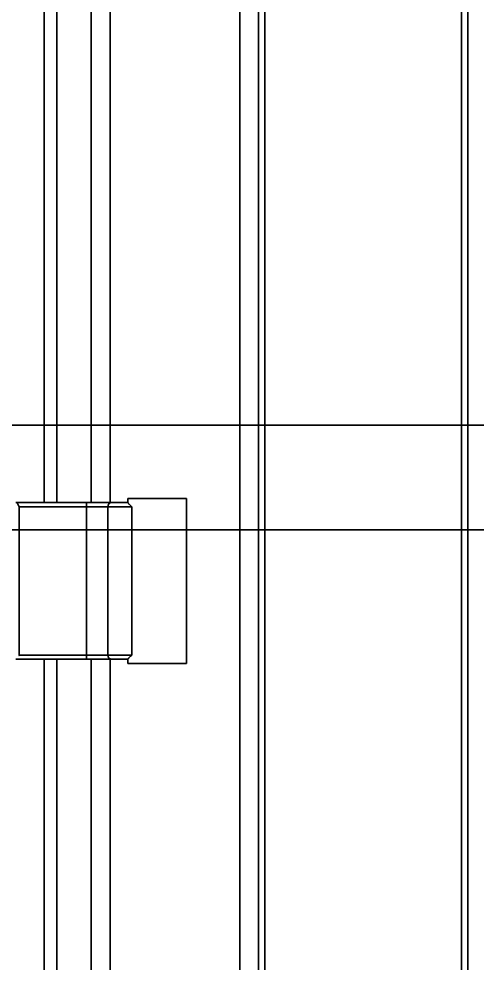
# Model space of a CAD drawing. Header units: millimetres. Extents: x 32496 to 166256, y 3504 to 23939.
# Drawn here: x 70442.4 to 70661.5, y 13026.7 to 13478.7 of the extents above; entities that cross this region are included whole.
import ezdxf

# ---------------------------------------------------------------- set-up
doc = ezdxf.new("R2010")
doc.units = ezdxf.units.MM
doc.layers.get('0').update_dxf_attribs({"lineweight": 35})

# ---------------------------------------------------------------- blocks, each defined once
blk = doc.blocks.new('DRGTJHYTHRTTR')
at = {"color": 7, "linetype": 'Continuous'}
for p, q in [((60371.04, -49682.69), (46149.04, -49682.69)), ((53199.04, -49732.69), (51844.04, -49732.69))]:
    blk.add_line(p, q, dxfattribs=at)
blk = doc.blocks.new('8-1250')
at = {"linetype": 'Continuous'}
for p, q in [((-2498.13, -34671.29), (-2498.13, -32152.29)), ((-2489.13, -32152.29), (-2489.13, -34671.29)), ((-2486.13, -32152.29), (-2486.13, -34671.29)), ((-2392.13, -32152.29), (-2392.13, -34671.29)), ((-2389.13, -32152.29), (-2389.13, -34671.29)), ((-2591.63, -33099.29), (-2591.63, -33724.29)), ((-2585.63, -33724.29), (-2585.63, -33099.29)), ((-2569.13, -33724.29), (-2569.13, -33099.29)), ((-2560.13, -33724.29), (-2560.13, -33099.29)), ((-2551.63, -33724.29), (-2551.63, -33722.29)), ((-2551.63, -33722.29), (-2523.63, -33722.29)), ((-2523.63, -33801.29), (-2523.63, -33722.29)), ((-2605.13, -33724.29), (-2551.63, -33724.29)), ((-2603.63, -33726.29), (-2603.63, -33797.29)), ((-2603.63, -33726.29), (-2549.66, -33726.29)), ((-2571.45, -33724.29), (-2571.45, -33799.29)), ((-2561.14, -33797.29), (-2561.14, -33726.29)), ((-2549.66, -33726.29), (-2549.66, -33797.29)), ((-2605.13, -33799.29), (-2551.63, -33799.29)), ((-2549.66, -33797.29), (-2603.63, -33797.29)), ((-2591.63, -33799.29), (-2591.63, -34424.29)), ((-2585.63, -34424.29), (-2585.63, -33799.29)), ((-2569.13, -34424.29), (-2569.13, -33799.29)), ((-2560.13, -34424.29), (-2560.13, -33799.29)), ((-2551.63, -33799.29), (-2551.63, -33801.29)), ((-2523.63, -33801.29), (-2551.63, -33801.29))]:
    blk.add_line(p, q, dxfattribs=at)
for centre, start_param, end_param in [((-2611.77, -33726.29), 0, 0.141711), ((-2611.77, -33797.29), -0.141711, 0)]:
    blk.add_ellipse(centre, major_axis=(8.15, 0), ratio=0.245536, start_param=start_param, end_param=end_param, dxfattribs=at)
for points, knots in [([(-2604.98, -33724.29), (-2604.91, -33724.29), (-2604.77, -33724.3), (-2604.58, -33724.4), (-2604.44, -33724.56), (-2604.25, -33724.88), (-2604.03, -33725.38), (-2603.83, -33725.79), (-2603.71, -33726.01)], [0, 0, 0, 0, 0.095491, 0.181572, 0.27513, 0.386659, 0.667027, 1, 1, 1, 1]), ([(-2561.14, -33726.29), (-2561.14, -33726.03), (-2561.05, -33725.52), (-2560.68, -33724.86), (-2560.11, -33724.4), (-2559.65, -33724.29), (-2559.42, -33724.29)], [0, 0, 0, 0, 0.267215, 0.524636, 0.767656, 1, 1, 1, 1]), ([(-2549.66, -33726.29), (-2549.81, -33726.18), (-2550.09, -33725.96), (-2550.48, -33725.62), (-2550.82, -33725.3), (-2551.1, -33725.01), (-2551.29, -33724.78), (-2551.42, -33724.61), (-2551.49, -33724.51), (-2551.55, -33724.43), (-2551.59, -33724.37), (-2551.61, -33724.33), (-2551.62, -33724.31), (-2551.62, -33724.3), (-2551.63, -33724.29), (-2551.63, -33724.29)], [0, 0, 0, 0, 0.198275, 0.380694, 0.545565, 0.690776, 0.813479, 0.865244, 0.909841, 0.946555, 0.974535, 0.984937, 0.992762, 0.997839, 1, 1, 1, 1]), ([(-2559.42, -33799.29), (-2559.65, -33799.29), (-2560.11, -33799.18), (-2560.68, -33798.72), (-2561.05, -33798.06), (-2561.14, -33797.55), (-2561.14, -33797.29)], [0, 0, 0, 0, 0.232344, 0.475364, 0.732785, 1, 1, 1, 1]), ([(-2551.63, -33799.29), (-2551.63, -33799.29), (-2551.62, -33799.28), (-2551.62, -33799.27), (-2551.61, -33799.25), (-2551.59, -33799.21), (-2551.55, -33799.15), (-2551.49, -33799.07), (-2551.42, -33798.97), (-2551.29, -33798.8), (-2551.1, -33798.57), (-2550.82, -33798.28), (-2550.48, -33797.96), (-2550.09, -33797.62), (-2549.81, -33797.4), (-2549.66, -33797.29)], [0, 0, 0, 0, 0.002161, 0.007238, 0.015063, 0.025465, 0.053445, 0.090159, 0.134756, 0.186521, 0.309224, 0.454435, 0.619306, 0.801725, 1, 1, 1, 1])]:
    blk.add_open_spline(points, degree=3, knots=knots, dxfattribs=at)

msp = doc.modelspace()

# ---------------------------------------------------------------- block references
at = {"color": 6}
msp.add_blockref('8-1250', (73046.131, 46971.457), dxfattribs=at)
msp.add_blockref('DRGTJHYTHRTTR', (17920.951, 62966.819))

doc.saveas('drawing.dxf')
